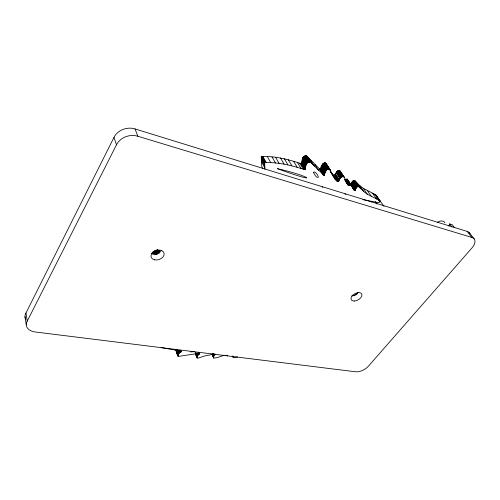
<?xml version="1.0" encoding="UTF-8"?>
<svg xmlns="http://www.w3.org/2000/svg" width="500" height="500" viewBox="0 0 500 500"><rect width="100%" height="100%" fill="white"/><g stroke="black" fill="none" stroke-linecap="round" stroke-linejoin="round"><path stroke-width="0.75" d="M262.787 168.594L261.769 166.737L261.25 156.6M264.9 169.294L264.662 162.763L261.275 156.537M362.875 199.644L378.169 202.587L379.431 202.312L380.106 201.4L379.3 200.338L367.319 194.213L363.8 191.581L358.663 186.644L357.587 186.612L356.375 187.387L355.025 190.613L351.056 184.775L351.688 184.05L352.113 182.025L353.175 180.963L354.237 180.656L355.062 180.994L359.862 185.738L363.375 188.381L375.319 194.55L376.981 197.031M161.056 347.575L181.525 351.156L177.719 354.75L177.706 355.719L178.55 356.388L199.788 353.194L196.713 356.75L196.931 357.744L198.287 358.131L204.075 356.106L214.919 353.963M305.044 169.562L301.225 163.581L305.094 169.531L301.613 163.3L302.838 157.762L304.144 156.363L305.788 155.931L307.525 156.756L319.738 169.144L320.631 169.1L321.35 166.256L322.688 164.125L323.719 163.275L324.981 163.019L326.181 163.713L330.119 169.819C331.219 172.013 335.613 183.625 338.75 181.038C339.438 179.112 341.238 175.631 343.85 176.812C346.206 179.519 346.112 186.988 351.2 185.087C352.919 186.062 352.887 190.619 355.025 190.613M301.644 163.225L305.287 169.331L305.85 165.538L306.869 163.306L308.65 162.044L310.581 162.244L323.85 175.25L324.406 175.069L325.144 172.219L326.931 169.631L328.812 168.962L330.119 169.819M215.381 354.288C208.325 361.488 221.5 356.169 224.056 355.262M322.844 187.25L322.244 186.95M448.925 226.106L449.65 223.919L452.269 224.731L454.6 227.781M380.056 201.594L377.863 198.319M338.006 181.494L334.1 175.569C335.262 173.988 339.369 167.2 341.1 172.95M25.65 319.163A13.6 8.856 -10 0 1 25.962 313.031L113.975 137.394A15.713 12.919 -15.2 0 1 135.075 128.944L467.144 231.394A11.463 6.506 -34.9 0 1 469.919 233.619M27.244 321.1L116.494 144.8A15.894 12.944 -15.6 0 1 137.838 136.244L471.856 237.45A11.556 6.481 -34.8 0 1 471.919 247.994L368.462 366.131A9.981 5.25 -27.5 0 1 355.356 371.756L35.95 332.075A13.731 8.844 -10.3 0 1 27.244 321.1L25.962 313.031M301.562 163.375L305.169 169.475L301.613 163.3M232.869 356.256C232.194 358.606 236.906 356.85 237.594 356.906M334.906 175.113L338.75 181.038M437.287 222.425C439.256 220.963 442.194 220.3 444.319 221.788L444.862 222.831M334.412 175.5L338.288 181.406M369.25 201.575L370.438 201.388L371.163 202.044M191.213 351.294L190.556 351.938L194.6 351.587M304.988 169.587L301.081 163.594L304.9 169.613M344.756 179.4L347.306 179.206L349.025 182.006M227.662 355.887L225.95 355.175M334.219 175.562L338.088 181.481M264.794 162.631L261.35 156.481L264.756 162.644C278.475 162.037 291.856 165.538 304.806 169.625M261.375 156.475C274.981 155.975 288.238 159.412 301.056 163.594M344.919 193.994L345.9 194.244M334.025 175.562L330.781 172.094M371.975 193.219L376.081 195.256L384 206.375M350.637 184.737L350.144 183.95M159.469 252L158.619 250.338L159.575 253.088M469.469 232.869L474.181 238.912M467.144 231.394L471.856 237.45M449.65 223.919L451.981 226.969M350.613 184.706L354.569 190.65M375.95 195.056L380.087 201.125M375.65 194.788L380.106 201.325M375.319 194.55L380.094 201.469M374.956 194.35L380.006 201.713M378.644 199.844L379.969 201.775M372.581 193.25L376.556 199.044M375.319 201.55L377 204.025M367.55 190.844L371.506 196.656M363.375 188.381L367.319 194.213M359.862 185.738L363.8 191.581M356.825 182.769L360.763 188.619M355.737 181.594L359.675 187.444M355.062 180.994L359 186.85M354.906 180.888L358.837 186.737M354.731 180.787L358.663 186.644M354.487 180.694L358.475 186.569M354.363 180.662L358.356 186.531M354.237 180.656L358.231 186.513M354.106 180.662L358.1 186.513M354.038 180.669L357.962 186.525M353.913 180.688L357.837 186.55M353.787 180.719L357.713 186.575M353.663 180.756L357.587 186.612M353.537 180.8L357.463 186.656M353.413 180.844L357.337 186.706M353.294 180.9L357.219 186.762M353.175 180.963L357.094 186.825M353.062 181.025L356.981 186.887M352.95 181.1L356.869 186.962M352.844 181.175L356.763 187.037M352.738 181.256L356.656 187.119M352.644 181.337L356.556 187.206M352.55 181.431L356.463 187.294M352.463 181.519L356.375 187.387M352.362 181.644L356.275 187.506M352.269 181.769L356.181 187.631M352.188 181.894L356.1 187.756M352.113 182.025L356.025 187.887M352.05 182.15L355.962 188.019M352 182.281L355.906 188.15M351.931 182.5L355.838 188.369M351.881 182.719L355.788 188.588M351.856 182.931L355.763 188.8M351.85 183.144L355.75 189.013M351.844 183.363L355.744 189.231M351.812 183.588L355.719 189.456M351.769 183.819L355.669 189.688M351.731 183.931L355.631 189.806M351.688 184.05L355.588 189.919M351.637 184.169L355.531 190.037M351.575 184.281L355.469 190.156M351.506 184.4L355.369 190.312M351.438 184.481L355.294 190.394M351.362 184.562L355.256 190.438L351.275 184.638M351.181 184.706L355.125 190.544M347.25 179.175L354.944 190.65M347.119 179.144L354.837 190.681M347.044 179.144L354.725 190.688M346.756 179.163L350.644 185.05M346.413 179.219L350.3 185.106M346.062 179.306L349.95 185.188M345.881 179.35L349.762 185.238M340.275 171.225L344.519 177.675M345.694 179.381L349.581 185.269M339.956 170.912L344.019 176.962M339.725 170.769L343.775 176.762M339.544 170.706L343.525 176.637M345.3 179.425L349.181 185.312M339.444 170.681L343.331 176.581M339.344 170.662L343.231 176.569M339.237 170.656L343.125 176.556M344.938 179.419L348.819 185.312M339.131 170.65L343.019 176.55M344.844 179.412L348.725 185.306M338.981 170.656L342.869 176.556M344.669 179.375L348.638 185.287M338.825 170.669L342.706 176.569M345.25 180.331L348.431 185.225M345.106 180.406L348.319 185.175M338.663 170.688L342.55 176.594M345.4 180.925L348.113 185.05M345.163 180.681L348.025 184.975M338.506 170.719L342.388 176.625M338.35 170.763L342.231 176.669M338.188 170.806L342.069 176.713M338.031 170.869L341.912 176.775M337.875 170.931L341.75 176.838M337.719 171.006L341.6 176.912M337.569 171.081L341.45 176.994M337.425 171.169L341.3 177.081M337.281 171.262L341.156 177.175M337.15 171.363L341.025 177.275M337.025 171.469L340.9 177.375M336.912 171.575L340.775 177.488M336.8 171.688L340.669 177.6M336.694 171.806L340.562 177.719M336.494 172.069L340.356 177.987M336.319 172.344L340.175 178.256M336.163 172.619L340.019 178.538M335.538 173.931L339.381 179.85M335.275 174.469L339.119 180.394M334.981 175.006L338.819 180.931M334.869 175.162L338.663 181.131M334.781 175.256L338.619 181.181M334.681 175.344L338.569 181.225M334.625 175.381L338.462 181.306L334.513 175.45M334.3 175.544L338.206 181.444M337.894 181.494L333.925 175.538L337.725 181.45M326.056 163.556L329.894 169.5M325.769 163.281L330.213 169.994M333.656 175.4L337.481 181.325M325.6 163.175L329.525 169.169M333.438 175.25L337.262 181.181M325.412 163.094L329.344 169.075M333.237 175.081L337.062 181.012M325.312 163.069L330.712 171.406M325.206 163.044L329.038 168.988M325.094 163.031L328.925 168.969M330.275 171.175L331.037 172.362M331.613 173.263L335.438 179.2M324.981 163.019L328.812 168.962M330.725 172.069L331.488 173.256M324.812 163.019L328.644 168.962M330.694 172.113L333.369 176.269M324.644 163.031L328.475 168.975M324.469 163.05L328.3 169M324.294 163.088L328.119 169.031M324.119 163.131L327.944 169.075M323.944 163.188L327.769 169.131M323.831 163.225L327.656 169.175M323.719 163.275L327.544 169.225M323.612 163.331L327.431 169.281M323.5 163.388L327.325 169.338M323.4 163.456L327.219 169.406M323.3 163.525L327.119 169.475M323.2 163.6L327.019 169.55M323.113 163.675L326.931 169.631M323.025 163.762L326.844 169.713M322.688 164.125L326.5 170.075M322.375 164.5L326.181 170.456M322.094 164.887L325.9 170.844M321.812 165.338L325.613 171.3M321.562 165.794L325.356 171.756M326.181 163.713L326.875 165.469M321.35 166.256L325.144 172.219M321.181 166.706L324.975 172.669M321.056 167.15L324.844 173.113M320.975 167.594L324.756 173.556M320.8 168.637L324.581 174.6M320.775 168.75L324.55 174.719M320.737 168.869L324.513 174.838M320.688 168.988L324.462 174.95M320.631 169.1L324.375 175.113M320.531 169.213L324.35 175.144M320.444 169.262L324.288 175.194M320.35 169.288L324.2 175.238M320.231 169.3L324.081 175.263M323.963 175.269L320.119 169.288L323.85 175.25M319.887 169.213L323.656 175.181M319.594 169.056L323.506 175.113M319.344 168.856L323.231 174.938M314.825 164.406L318.581 170.387M310.637 160.212L314.387 166.2M308.688 158.038L312.438 164.031M307.319 156.569L311.269 162.75M307.087 156.394L310.831 162.394M306.844 156.244L310.581 162.244M306.575 156.106L310.319 162.106M306.456 156.056L310.2 162.056M306.331 156.019L310.075 162.019M306.2 155.981L309.944 161.988M306.069 155.956L309.806 161.962M305.925 155.944L309.662 161.944M305.788 155.931L309.519 161.938M305.637 155.931L309.375 161.938M305.462 155.944L309.194 161.95M305.281 155.969L309.019 161.969M305.1 156L308.837 162M304.925 156.044L308.65 162.044M304.744 156.094L308.475 162.1M304.569 156.156L308.294 162.162M304.419 156.219L308.144 162.225M304.281 156.287L308.006 162.294M304.144 156.363L307.863 162.375M304.006 156.45L307.731 162.456M303.881 156.537L307.6 162.55M303.756 156.637L307.475 162.644M303.644 156.738L307.356 162.75M303.531 156.844L307.25 162.856M303.337 157.062L307.05 163.075M303.156 157.294L306.869 163.306M302.987 157.525L306.7 163.538M302.838 157.762L306.544 163.781M302.706 158.006L306.406 164.019M302.469 158.506L306.175 164.525M302.288 159.012L305.988 165.031M302.15 159.519L305.85 165.538M302.006 160.394L305.694 166.412M301.944 161.25L305.631 167.275M301.9 161.988L305.581 168.012M301.794 162.669L305.469 168.694M301.031 163.588L304.7 169.619M299.669 163.275L303.331 169.312M297.55 162.662L301.2 168.706M293.694 161.431L297.319 167.488M288.269 159.744L291.863 165.812M284.319 158.7L287.894 164.788M280.5 157.969L284.05 164.062M275.575 157.281L279.094 163.394M272.031 156.931L275.525 163.056M267.375 156.619L270.837 162.756M262.725 156.375L266.156 162.531M262.394 156.369L265.819 162.531M262.056 156.387L265.481 162.544M261.719 156.419L265.138 162.581M261.25 158.031L264.656 164.194M261.294 159.706L264.694 165.869M261.406 161.669L264.806 167.838M232.6 355.931L233.144 357.325M135.075 128.944L137.838 136.244M377.219 196.531L377.756 197.975M213.394 353.431L214.181 355.544M213.169 353.675L213.95 355.788M212.969 353.925L213.75 356.037M212.525 353.469L213.569 356.287M212.431 353.619L213.475 356.438M212.356 353.769L213.4 356.587M212.294 353.919L213.856 358.044M212.25 354.069L213.694 357.95M212.044 354.006L213.487 357.756M199.088 352.45L199.587 353.875M199 352.519L199.506 353.944M198.694 352.756L199.194 354.181M198.369 352.981L198.869 354.406M197.906 353.312L198.406 354.738M197.225 352.938L197.975 355.075M196.831 353.294L197.581 355.438M196.644 353.494L197.394 355.631M196.219 352.981L197.219 355.831M196.069 353.188L197.069 356.037M195.938 353.394L196.938 356.244M195.825 353.6L196.825 356.45M195.531 352.975L197.281 357.962M195.425 352.919L197.169 357.906M195.431 353.331L197.006 357.806M195.169 352.9L196.869 357.681M159.075 250.875L159.662 252.45M158.938 250.688L159.656 252.75M158.787 250.506L159.506 252.569M157.537 249.481L158.731 252.919M157.062 249.719L158.256 253.156M156.531 250L157.725 253.438M156.519 250.575L157.706 254.019M156.256 250.481L157.444 253.919M155.981 250.394L157.169 253.837M155.7 250.331L156.881 253.775M155.4 250.275L156.825 254.412M155.256 250.919L156.438 254.369M154.863 250.9L156.044 254.344M154.462 250.906L155.644 254.35M154.062 250.931L155.244 254.381M153.219 251.756L154.162 254.513M113.975 137.394L116.494 144.8M152.144 251.944L152.85 254.013M180.675 350.431L181.156 351.875M180.538 350.519L181.019 351.962M179.931 350.869L180.413 352.312M179.375 350.331L180.094 352.5M179.075 350.525L179.794 352.688M178.238 350.244L179.194 353.131M177.463 349.994L178.65 353.612M177.231 350.231L178.425 353.844M177.025 350.469L178.212 354.087M176.119 349.594L178.331 356.325M176.056 349.688L178.206 356.25M175.956 349.663L178.088 356.169M175.738 349.456L177.738 355.344M175.912 350.037L177.556 355.169M175.656 349.45L177.781 355.844M25 316.788L26.263 324.856M161.431 250.413A6.706 4.769 -17.9 0 1 151.306 253.519M357.663 293.4A9.069 5.4 -29.3 0 1 353.713 295.844M358.019 292.438A5.956 3.538 -29.3 0 1 351.694 295.912M313.294 172.425C314.431 173.375 316.231 178.819 318.387 177.113C318.25 175.506 314.962 170.312 313.3 172.387M277.525 168.713C322.675 185.275 309.637 175.8 277.525 168.713M154.656 259.856A6.756 4.769 -18 0 0 164.15 253.688A6.756 4.769 -18 0 0 153.912 251.531A6.756 4.769 -18 0 0 154.656 259.856M354.562 301.031A6 3.525 -29.3 0 0 361.919 294.369A6 3.525 -29.3 0 0 352.981 295A6 3.525 -29.3 0 0 354.562 301.031"/></g></svg>
